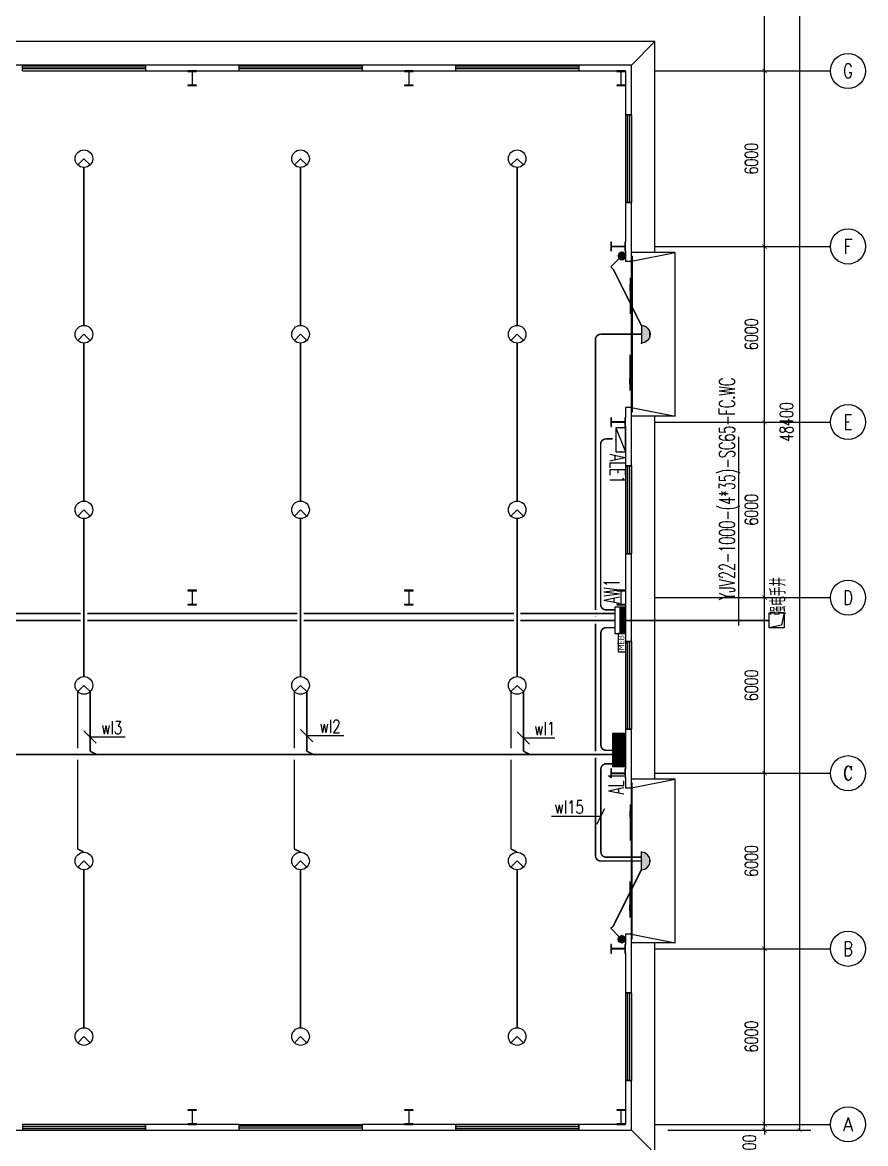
# Model space of a CAD drawing. Extents: x 1751103 to 2598738, y -609732 to 659428.
# Drawn here: x 2294448 to 2323248, y 43835 to 82148 of the extents above; entities that cross this region are included whole.
import ezdxf
from ezdxf.enums import TextEntityAlignment as Align

# ---------------------------------------------------------------- set-up
doc = ezdxf.new("R2010")
doc.units = 0
doc.header["$LTSCALE"] = 1000
doc.header["$MEASUREMENT"] = 0
doc.layers.get('0').update_dxf_attribs({"linetype": 'CONTINUOUS'})
doc.layers.get('DEFPOINTS').update_dxf_attribs({"linetype": 'CONTINUOUS'})
for name, color, linetype in [('AXIS', 3, 'CONTINUOUS'), ('AXIS_TEXT', 7, 'CONTINUOUS'), ('COLUMN', 99, 'CONTINUOUS'), ('DIM-照明', 4, 'CONTINUOUS'), ('EQUIP-照明', 3, 'CONTINUOUS'), ('EQUIP-箱柜', 3, 'CONTINUOUS'), ('GROUND', 2, 'CONTINUOUS'), ('STAIR', 2, 'CONTINUOUS'), ('WALL', 9, 'CONTINUOUS'), ('WINDOW', 99, 'CONTINUOUS'), ('WIRE-照明', 1, 'CONTINUOUS')]:
    doc.layers.add(name, color=color, linetype=linetype)
doc.styles.add('_TCH_AXIS', font='COMPLEX', dxfattribs={"bigfont": 'GBCBIG'})
doc.styles.add('_TCH_LABEL', font='COMPLEX', dxfattribs={"bigfont": 'GBCBIG'})
doc.styles.add('_TEL_DIM', font='SIMPLEX', dxfattribs={"width": 0.8, "height": 3.5, "bigfont": 'HZTXT'})
doc.styles.add('COMPLEX', font='COMPLEX')
doc.styles.add('DIM_FONT', font='SIMPLEX', dxfattribs={"width": 0.7, "bigfont": 'GBCBIG'})
doc.styles.get("Standard").update_dxf_attribs({"font": 'gbenor.shx', "bigfont": 'gbcbig.shx'})
doc.styles.add('STY53', font='COMPLEX', dxfattribs={"width": 0.6, "bigfont": 'HZTXT'})
doc.dimstyles.new('DIMN150', dxfattribs={"dimscale": 1.5, "dimtxt": 300, "dimasz": 100, "dimexe": 250, "dimexo": 300, "dimgap": 150, "dimtad": 1, "dimdec": 0, "dimzin": 0, "dimtxsty": 'DIM_FONT', "dimblk": 'ARCHTICK', "dimcen": 0.09, "dimclrt": 7, "dimazin": 3, "dimtfac": 1, "dimtdec": 0, "dimtix": 1, "dimtmove": 0, "dimatfit": 3, "dimtolj": 1, "dimtzin": 0})

# ---------------------------------------------------------------- blocks, each defined once
blk = doc.blocks.new('$WINLIB2D$00000001')
for p, q in [((-0.5, 0.5), (0.5, 0.5)), ((-0.5, 0.5), (-0.5, -0.5)), ((0.5, -0.5), (0.5, 0.5)), ((0.5, 0.1667), (-0.5, 0.1667)), ((0.5, -0.1667), (-0.5, -0.1667)), ((-0.5, -0.5), (0.5, -0.5))]:
    blk.add_line(p, q)
blk = doc.blocks.new('$DORLIB2D$00000130')
at = {"color": 0, "linetype": 'CONTINUOUS'}
for p, q in [((-0.5333, 0.6601), (-0.5333, 0.5127)), ((0, 0.6601), (-0.5333, 0.6601)), ((0, 0.5127), (0, 0.6601)), ((0.5333, 0.6601), (0, 0.6601)), ((0.5333, 0.6601), (0.5333, 0.5127)), ((0, 0.5127), (-0.5333, 0.5127)), ((0.5333, 0.5127), (0, 0.5127)), ((-0.3853, 0.2694), (-0.1396, 0.2694)), ((-0.3853, 0.2694), (-0.2999, 0.2144)), ((-0.2999, 0.2144), (-0.2999, 0.2694)), ((0.3853, 0.2694), (0.1396, 0.2694)), ((0.2999, 0.2144), (0.2999, 0.2694)), ((0.3853, 0.2694), (0.2999, 0.2144))]:
    blk.add_line(p, q, dxfattribs=at)
blk = doc.blocks.new('_AXISO')
blk.add_circle((0, 0), 0.5)
at = {"layer": 'AXIS_TEXT', "style": 'COMPLEX', "width": 1.041667}
blk.add_attdef('A', text='', height=0.56, dxfattribs=at).set_placement((-0.25, -0.28), (0.25, -0.28), align=Align.FIT)
blk = doc.blocks.new('_ARCHTICK')
at = {"color": 0, "linetype": 'BYBLOCK', "const_width": 0.15}
blk.add_lwpolyline([(-0.5, -0.5), (0.5, 0.5)], dxfattribs=at)
blk = doc.blocks.new('*D77')
at = {"layer": 'AXIS', "color": 0}
for p, q in [((2316498, 92692), (2321373, 92692)), ((2320998, 44292), (2320998, 92692)), ((2316498, 44292), (2321373, 44292))]:
    blk.add_line(p, q, dxfattribs=at)
at = {"layer": 'DEFPOINTS', "color": 0}
for p in [(2316048, 92692), (2320998, 92692), (2316048, 44292)]:
    blk.add_point(p, dxfattribs=at)
at = {"layer": 'AXIS', "color": 0, "xscale": 150, "yscale": 150, "zscale": 150}
for p, rotation in [((2320998, 92692), 90), ((2320998, 44292), 270)]:
    blk.add_blockref('_ARCHTICK', p, dxfattribs=dict(at, rotation=rotation))
at = {"layer": 'AXIS', "color": 7, "insert": (2320548, 68492), "char_height": 450, "attachment_point": 5, "rotation": 90, "style": 'DIM_FONT'}
blk.add_mtext('\\A1;48400', dxfattribs=at)
blk = doc.blocks.new('*D78')
at = {"layer": 'AXIS', "color": 0}
for p, q in [((2316498, 44492), (2320173, 44492)), ((2319798, 44492), (2319798, 44642)), ((2319798, 44292), (2319798, 44492)), ((2316498, 44292), (2320173, 44292)), ((2319798, 44292), (2319798, 44142))]:
    blk.add_line(p, q, dxfattribs=at)
at = {"layer": 'DEFPOINTS', "color": 0}
for p in [(2316048, 44492), (2319798, 44492), (2316048, 44292)]:
    blk.add_point(p, dxfattribs=at)
at = {"layer": 'AXIS', "color": 0, "xscale": 150, "yscale": 150, "zscale": 150}
for p, rotation in [((2319798, 44492), 270), ((2319798, 44292), 90)]:
    blk.add_blockref('_ARCHTICK', p, dxfattribs=dict(at, rotation=rotation))
at = {"layer": 'AXIS', "color": 7, "insert": (2319280, 43737), "char_height": 450, "attachment_point": 5, "rotation": 90, "style": 'DIM_FONT'}
blk.add_mtext('\\A1;200', dxfattribs=at)
blk = doc.blocks.new('*D79')
at = {"layer": 'AXIS', "color": 0}
for p, q in [((2316498, 50492), (2320173, 50492)), ((2319798, 44492), (2319798, 50492)), ((2316498, 44492), (2320173, 44492))]:
    blk.add_line(p, q, dxfattribs=at)
at = {"layer": 'DEFPOINTS', "color": 0}
for p in [(2316048, 50492), (2319798, 50492), (2316048, 44492)]:
    blk.add_point(p, dxfattribs=at)
at = {"layer": 'AXIS', "color": 0, "xscale": 150, "yscale": 150, "zscale": 150}
for p, rotation in [((2319798, 50492), 90), ((2319798, 44492), 270)]:
    blk.add_blockref('_ARCHTICK', p, dxfattribs=dict(at, rotation=rotation))
at = {"layer": 'AXIS', "color": 7, "insert": (2319348, 47492), "char_height": 450, "attachment_point": 5, "rotation": 90, "style": 'DIM_FONT'}
blk.add_mtext('\\A1;6000', dxfattribs=at)
blk = doc.blocks.new('*D80')
at = {"layer": 'AXIS', "color": 0}
for p, q in [((2316498, 56492), (2320173, 56492)), ((2319798, 50492), (2319798, 56492)), ((2316498, 50492), (2320173, 50492))]:
    blk.add_line(p, q, dxfattribs=at)
at = {"layer": 'DEFPOINTS', "color": 0}
for p in [(2316048, 56492), (2319798, 56492), (2316048, 50492)]:
    blk.add_point(p, dxfattribs=at)
at = {"layer": 'AXIS', "color": 0, "xscale": 150, "yscale": 150, "zscale": 150}
for p, rotation in [((2319798, 56492), 90), ((2319798, 50492), 270)]:
    blk.add_blockref('_ARCHTICK', p, dxfattribs=dict(at, rotation=rotation))
at = {"layer": 'AXIS', "color": 7, "insert": (2319348, 53492), "char_height": 450, "attachment_point": 5, "rotation": 90, "style": 'DIM_FONT'}
blk.add_mtext('\\A1;6000', dxfattribs=at)
blk = doc.blocks.new('*D81')
at = {"layer": 'AXIS', "color": 0}
for p, q in [((2316498, 62492), (2320173, 62492)), ((2319798, 56492), (2319798, 62492)), ((2316498, 56492), (2320173, 56492))]:
    blk.add_line(p, q, dxfattribs=at)
at = {"layer": 'DEFPOINTS', "color": 0}
for p in [(2316048, 62492), (2319798, 62492), (2316048, 56492)]:
    blk.add_point(p, dxfattribs=at)
at = {"layer": 'AXIS', "color": 0, "xscale": 150, "yscale": 150, "zscale": 150}
for p, rotation in [((2319798, 62492), 90), ((2319798, 56492), 270)]:
    blk.add_blockref('_ARCHTICK', p, dxfattribs=dict(at, rotation=rotation))
at = {"layer": 'AXIS', "color": 7, "insert": (2319348, 59492), "char_height": 450, "attachment_point": 5, "rotation": 90, "style": 'DIM_FONT'}
blk.add_mtext('\\A1;6000', dxfattribs=at)
blk = doc.blocks.new('*D82')
at = {"layer": 'AXIS', "color": 0}
for p, q in [((2316498, 68492), (2320173, 68492)), ((2319798, 62492), (2319798, 68492)), ((2316498, 62492), (2320173, 62492))]:
    blk.add_line(p, q, dxfattribs=at)
at = {"layer": 'DEFPOINTS', "color": 0}
for p in [(2316048, 68492), (2319798, 68492), (2316048, 62492)]:
    blk.add_point(p, dxfattribs=at)
at = {"layer": 'AXIS', "color": 0, "xscale": 150, "yscale": 150, "zscale": 150}
for p, rotation in [((2319798, 68492), 90), ((2319798, 62492), 270)]:
    blk.add_blockref('_ARCHTICK', p, dxfattribs=dict(at, rotation=rotation))
at = {"layer": 'AXIS', "color": 7, "insert": (2319348, 65492), "char_height": 450, "attachment_point": 5, "rotation": 90, "style": 'DIM_FONT'}
blk.add_mtext('\\A1;6000', dxfattribs=at)
blk = doc.blocks.new('*D83')
at = {"layer": 'AXIS', "color": 0}
for p, q in [((2316498, 74492), (2320173, 74492)), ((2319798, 68492), (2319798, 74492)), ((2316498, 68492), (2320173, 68492))]:
    blk.add_line(p, q, dxfattribs=at)
at = {"layer": 'DEFPOINTS', "color": 0}
for p in [(2316048, 74492), (2319798, 74492), (2316048, 68492)]:
    blk.add_point(p, dxfattribs=at)
at = {"layer": 'AXIS', "color": 0, "xscale": 150, "yscale": 150, "zscale": 150}
for p, rotation in [((2319798, 74492), 90), ((2319798, 68492), 270)]:
    blk.add_blockref('_ARCHTICK', p, dxfattribs=dict(at, rotation=rotation))
at = {"layer": 'AXIS', "color": 7, "insert": (2319348, 71492), "char_height": 450, "attachment_point": 5, "rotation": 90, "style": 'DIM_FONT'}
blk.add_mtext('\\A1;6000', dxfattribs=at)
blk = doc.blocks.new('*D84')
at = {"layer": 'AXIS', "color": 0}
for p, q in [((2316498, 80492), (2320173, 80492)), ((2319798, 74492), (2319798, 80492)), ((2316498, 74492), (2320173, 74492))]:
    blk.add_line(p, q, dxfattribs=at)
at = {"layer": 'DEFPOINTS', "color": 0}
for p in [(2316048, 80492), (2319798, 80492), (2316048, 74492)]:
    blk.add_point(p, dxfattribs=at)
at = {"layer": 'AXIS', "color": 0, "xscale": 150, "yscale": 150, "zscale": 150}
for p, rotation in [((2319798, 80492), 90), ((2319798, 74492), 270)]:
    blk.add_blockref('_ARCHTICK', p, dxfattribs=dict(at, rotation=rotation))
at = {"layer": 'AXIS', "color": 7, "insert": (2319348, 77492), "char_height": 450, "attachment_point": 5, "rotation": 90, "style": 'DIM_FONT'}
blk.add_mtext('\\A1;6000', dxfattribs=at)
blk = doc.blocks.new('*D85')
at = {"layer": 'AXIS', "color": 0}
for p, q in [((2316498, 86492), (2320173, 86492)), ((2319798, 80492), (2319798, 86492)), ((2316498, 80492), (2320173, 80492))]:
    blk.add_line(p, q, dxfattribs=at)
at = {"layer": 'DEFPOINTS', "color": 0}
for p in [(2316048, 86492), (2319798, 86492), (2316048, 80492)]:
    blk.add_point(p, dxfattribs=at)
at = {"layer": 'AXIS', "color": 0, "xscale": 150, "yscale": 150, "zscale": 150}
for p, rotation in [((2319798, 86492), 90), ((2319798, 80492), 270)]:
    blk.add_blockref('_ARCHTICK', p, dxfattribs=dict(at, rotation=rotation))
at = {"layer": 'AXIS', "color": 7, "insert": (2319348, 83492), "char_height": 450, "attachment_point": 5, "rotation": 90, "style": 'DIM_FONT'}
blk.add_mtext('\\A1;6000', dxfattribs=at)
blk = doc.blocks.new('$EQUIP$00001176')
for q in [(-0.354, -0.354), (0.354, -0.354)]:
    blk.add_line((0, 0), q)
blk.add_circle((0, 0), 0.5)
at = {"style": '_TCH_LABEL', "flags": 9}
blk.add_attdef('A', (0, 0), '', height=0.00002, dxfattribs=at)
blk = doc.blocks.new('$EQUIP$00002702')
for p, q in [((-0.75, 0.6), (-0.75, 0)), ((0.75, 0.6), (-0.75, 0.6)), ((-0.75, 0), (0.75, 0)), ((0.75, 0), (0.75, 0.6))]:
    blk.add_line(p, q)
at = {"const_width": 0.04}
blk.add_lwpolyline([(-0.75, 0.6), (-0.75, 0), (0.75, 0), (0.75, 0.6), (-0.75, 0.6), (-0.75, 0)], dxfattribs=at)
for p in [(-0.75, 0.3), (0, 0.6), (0, 0), (0.75, 0.3)]:
    blk.add_point(p)
at = {"color": 7}
blk.add_attdef('$TEXT$', text='', height=0.5, dxfattribs=at).set_placement((0, 0.3), align=Align.MIDDLE_CENTER)
blk = doc.blocks.new('*X12')
at = {"color": 0}
for p, q in [((-250, 33), (-183, 100)), ((-250, 68), (-218, 100)), ((-247, 0), (-147, 100)), ((-212, 0), (-112, 100)), ((-177, 0), (-77, 100)), ((-141, 0), (-41, 100)), ((-106, 0), (-6, 100)), ((-71, 0), (29, 100)), ((-35, 0), (65, 100)), ((0, 0), (100, 100)), ((35, 0), (135, 100)), ((71, 0), (171, 100)), ((106, 0), (206, 100)), ((141, 0), (241, 100)), ((177, 0), (250, 73)), ((212, 0), (250, 38)), ((247, 0), (250, 3))]:
    blk.add_line(p, q, dxfattribs=at)
blk = doc.blocks.new('$EQUIP$00001414')
for p, q in [((0.75, 0.6), (-0.75, 0.6)), ((-0.75, 0.6), (-0.75, 0)), ((-0.75, 0.3), (0.75, 0.3)), ((-0.75, 0), (0.75, 0)), ((0.75, 0), (0.75, 0.6))]:
    blk.add_line(p, q)
at = {"const_width": 0.3}
blk.add_lwpolyline([(-0.75, 0.15), (0.75, 0.15)], dxfattribs=at)
for p in [(-0.75, 0.3), (0, 0.6), (0, 0), (0.75, 0.3)]:
    blk.add_point(p)
at = {"xscale": 0.00300000000061118, "yscale": 0.00300000000061118, "zscale": 0.003}
blk.add_blockref('*X12', (0, 0), dxfattribs=at)
at = {"style": '_TCH_LABEL', "flags": 9}
blk.add_attdef('A', (0, 0), '', height=0.00002, dxfattribs=at)
blk = doc.blocks.new('*X22')
at = {"color": 0}
for p, q in [((-250, 33), (-83, 200)), ((-250, 68), (-118, 200)), ((-250, 104), (-154, 200)), ((-250, 139), (-189, 200)), ((-250, 174), (-224, 200)), ((-247, 0), (-47, 200)), ((-212, 0), (-12, 200)), ((-177, 0), (23, 200)), ((-141, 0), (59, 200)), ((-106, 0), (94, 200)), ((-71, 0), (129, 200)), ((-35, 0), (165, 200)), ((0, 0), (200, 200)), ((35, 0), (235, 200)), ((71, 0), (250, 179)), ((106, 0), (250, 144)), ((141, 0), (250, 109)), ((177, 0), (250, 73)), ((212, 0), (250, 38)), ((247, 0), (250, 3))]:
    blk.add_line(p, q, dxfattribs=at)
blk = doc.blocks.new('$EQUIP$00001421')
for p, q in [((0.75, 0.6), (-0.75, 0.6)), ((-0.75, 0.6), (-0.75, 0)), ((0.75, 0), (0.75, 0.6)), ((-0.75, 0), (0.75, 0))]:
    blk.add_line(p, q)
at = {"const_width": 0.6}
blk.add_lwpolyline([(-0.75, 0.3), (0.75, 0.3)], dxfattribs=at)
for p in [(0, 0.6), (-0.75, 0.3), (0, 0), (0.75, 0.3)]:
    blk.add_point(p)
at = {"xscale": 0.00300000000061118, "yscale": 0.00300000000061118, "zscale": 0.003}
blk.add_blockref('*X22', (0, 0), dxfattribs=at)
at = {"style": '_TCH_LABEL', "flags": 9}
blk.add_attdef('A', (0, 0), '', height=0.00002, dxfattribs=at)
blk = doc.blocks.new('$EQUIP$00002942')
for p, q in [((-0.75, 0.6), (-0.75, 0)), ((-0.75, 0), (0.75, 0.6)), ((0.75, 0.6), (-0.75, 0.6)), ((-0.75, 0), (0.75, 0)), ((0.75, 0), (0.75, 0.6))]:
    blk.add_line(p, q)
at = {"const_width": 0.04}
blk.add_lwpolyline([(-0.75, 0.6), (-0.75, 0), (0.75, 0), (0.75, 0.6), (-0.75, 0.6), (-0.75, 0)], dxfattribs=at)
for p in [(-0.75, 0.3), (0, 0.6), (0, 0), (0.75, 0.3)]:
    blk.add_point(p)
blk = doc.blocks.new('$EQUIP$00001962')
for p, q in [((0.147, 0.356), (0.625, 0.833)), ((0.625, 0.833), (0.766, 0.692))]:
    blk.add_line(p, q)
blk.add_circle((0, 0.208), 0.208)
for p in [(-0.208, 0.208), (0, 0.417), (0, 0), (0.208, 0.208)]:
    blk.add_point(p)
for points in [[(-0.18, 0.313), (0.18, 0.313), (-0.208, 0.208), (0.208, 0.208)], [(-0.18, 0.104), (0.18, 0.104), (-0.208, 0.208), (0.208, 0.208)], [(-0.104, 0.389), (0.104, 0.389), (-0.18, 0.313), (0.18, 0.313)], [(-0.104, 0.028), (0.104, 0.028), (-0.18, 0.104), (0.18, 0.104)], [(0, 0.417), (0, 0.417), (-0.104, 0.389), (0.104, 0.389)], [(0, 0), (0, 0), (-0.104, 0.028), (0.104, 0.028)]]:
    blk.add_solid(points)
blk = doc.blocks.new('$EQUIP$00001168')
blk.add_line((-0.5, 0), (0.5, 0))
blk.add_arc((0, 0), 0.5, 180, 0)
for p in [(-0.5, 0), (0, 0), (0.5, 0), (0, -0.5)]:
    blk.add_point(p)
for points in [[(0.433, -0.25), (-0.433, -0.25), (0.5, 0), (-0.5, 0)], [(0.25, -0.433), (-0.25, -0.433), (0.433, -0.25), (-0.433, -0.25)], [(0, -0.5), (0, -0.5), (0.25, -0.433), (-0.25, -0.433)]]:
    blk.add_solid(points)
at = {"flags": 9}
blk.add_attdef('A', (0, 0), '', height=0.00002, dxfattribs=at)
blk = doc.blocks.new('W2')
at = {"layer": 'AXIS', "color": 8}
for p, q in [((2316047.9, 80491.5), (2322047.9, 80491.5)), ((2316047.9, 74491.5), (2322047.9, 74491.5)), ((2316047.9, 68491.5), (2322047.9, 68491.5)), ((2316047.9, 62491.5), (2322047.9, 62491.5)), ((2316047.9, 56491.5), (2322047.9, 56491.5)), ((2316047.9, 50491.5), (2322047.9, 50491.5)), ((2316047.9, 44491.5), (2322047.9, 44491.5))]:
    blk.add_line(p, q, dxfattribs=at)
at = {"layer": 'COLUMN', "color": 8}
for p, q in [((2300397.9, 80491.5), (2300097.9, 80491.5)), ((2300097.9, 80491.5), (2300097.9, 80473.5)), ((2300097.9, 80473.5), (2300237.9, 80473.5)), ((2300237.9, 80473.5), (2300242.9, 80468.5)), ((2300242.9, 80468.5), (2300242.9, 80014.5)), ((2300252.9, 80468.5), (2300257.9, 80473.5)), ((2300252.9, 80014.5), (2300252.9, 80468.5)), ((2300257.9, 80473.5), (2300397.9, 80473.5)), ((2300397.9, 80473.5), (2300397.9, 80491.5)), ((2307797.9, 80491.5), (2307497.9, 80491.5)), ((2307497.9, 80491.5), (2307497.9, 80473.5)), ((2307497.9, 80473.5), (2307637.9, 80473.5)), ((2307637.9, 80473.5), (2307642.9, 80468.5)), ((2307642.9, 80468.5), (2307642.9, 80014.5)), ((2307652.9, 80468.5), (2307657.9, 80473.5)), ((2307652.9, 80014.5), (2307652.9, 80468.5)), ((2307657.9, 80473.5), (2307797.9, 80473.5)), ((2307797.9, 80473.5), (2307797.9, 80491.5)), ((2315047.9, 80491.5), (2314747.9, 80491.5)), ((2314747.9, 80491.5), (2314747.9, 80473.5)), ((2314747.9, 80473.5), (2314887.9, 80473.5)), ((2314887.9, 80473.5), (2314892.9, 80468.5)), ((2314892.9, 80468.5), (2314892.9, 80014.5)), ((2314902.9, 80468.5), (2314907.9, 80473.5)), ((2314902.9, 80014.5), (2314902.9, 80468.5)), ((2314907.9, 80473.5), (2315047.9, 80473.5)), ((2315047.9, 80473.5), (2315047.9, 80491.5)), ((2300237.9, 80009.5), (2300097.9, 80009.5)), ((2300097.9, 80009.5), (2300097.9, 79991.5)), ((2300097.9, 79991.5), (2300397.9, 79991.5)), ((2300242.9, 80014.5), (2300237.9, 80009.5)), ((2300257.9, 80009.5), (2300252.9, 80014.5)), ((2300397.9, 80009.5), (2300257.9, 80009.5)), ((2300397.9, 79991.5), (2300397.9, 80009.5)), ((2307637.9, 80009.5), (2307497.9, 80009.5)), ((2307497.9, 80009.5), (2307497.9, 79991.5)), ((2307497.9, 79991.5), (2307797.9, 79991.5)), ((2307642.9, 80014.5), (2307637.9, 80009.5)), ((2307657.9, 80009.5), (2307652.9, 80014.5)), ((2307797.9, 80009.5), (2307657.9, 80009.5)), ((2307797.9, 79991.5), (2307797.9, 80009.5)), ((2314887.9, 80009.5), (2314747.9, 80009.5)), ((2314747.9, 80009.5), (2314747.9, 79991.5)), ((2314747.9, 79991.5), (2315047.9, 79991.5)), ((2314892.9, 80014.5), (2314887.9, 80009.5)), ((2314907.9, 80009.5), (2314902.9, 80014.5)), ((2315047.9, 80009.5), (2314907.9, 80009.5)), ((2315047.9, 79991.5), (2315047.9, 80009.5)), ((2314565.9, 74641.5), (2314547.9, 74641.5)), ((2314547.9, 74641.5), (2314547.9, 74341.5)), ((2314547.9, 74341.5), (2314565.9, 74341.5)), ((2314565.9, 74501.5), (2314565.9, 74641.5)), ((2314570.9, 74496.5), (2314565.9, 74501.5)), ((2314565.9, 74481.5), (2314570.9, 74486.5)), ((2314565.9, 74341.5), (2314565.9, 74481.5)), ((2315024.9, 74496.5), (2314570.9, 74496.5)), ((2314570.9, 74486.5), (2315024.9, 74486.5)), ((2315029.9, 74501.5), (2315024.9, 74496.5)), ((2315024.9, 74486.5), (2315029.9, 74481.5)), ((2315047.9, 74641.5), (2315029.9, 74641.5)), ((2315029.9, 74641.5), (2315029.9, 74501.5)), ((2315029.9, 74481.5), (2315029.9, 74341.5)), ((2315029.9, 74341.5), (2315047.9, 74341.5)), ((2315047.9, 74341.5), (2315047.9, 74641.5)), ((2314565.9, 68641.5), (2314547.9, 68641.5)), ((2314547.9, 68641.5), (2314547.9, 68341.5)), ((2314565.9, 68501.5), (2314565.9, 68641.5)), ((2315047.9, 68641.5), (2315029.9, 68641.5)), ((2315029.9, 68641.5), (2315029.9, 68501.5)), ((2315047.9, 68341.5), (2315047.9, 68641.5)), ((2314547.9, 68341.5), (2314565.9, 68341.5)), ((2314570.9, 68496.5), (2314565.9, 68501.5)), ((2314565.9, 68481.5), (2314570.9, 68486.5)), ((2314565.9, 68341.5), (2314565.9, 68481.5)), ((2315024.9, 68496.5), (2314570.9, 68496.5)), ((2314570.9, 68486.5), (2315024.9, 68486.5)), ((2315029.9, 68501.5), (2315024.9, 68496.5)), ((2315024.9, 68486.5), (2315029.9, 68481.5)), ((2315029.9, 68481.5), (2315029.9, 68341.5)), ((2315029.9, 68341.5), (2315047.9, 68341.5)), ((2300397.9, 62741.5), (2300097.9, 62741.5)), ((2300097.9, 62741.5), (2300097.9, 62723.5)), ((2300097.9, 62723.5), (2300237.9, 62723.5)), ((2300237.9, 62723.5), (2300242.9, 62718.5)), ((2300242.9, 62718.5), (2300242.9, 62264.5)), ((2300252.9, 62718.5), (2300257.9, 62723.5)), ((2300252.9, 62264.5), (2300252.9, 62718.5)), ((2300257.9, 62723.5), (2300397.9, 62723.5)), ((2300397.9, 62723.5), (2300397.9, 62741.5)), ((2307797.9, 62741.5), (2307497.9, 62741.5)), ((2307497.9, 62741.5), (2307497.9, 62723.5)), ((2307497.9, 62723.5), (2307637.9, 62723.5)), ((2307637.9, 62723.5), (2307642.9, 62718.5)), ((2307642.9, 62718.5), (2307642.9, 62264.5)), ((2307652.9, 62718.5), (2307657.9, 62723.5)), ((2307652.9, 62264.5), (2307652.9, 62718.5)), ((2307657.9, 62723.5), (2307797.9, 62723.5)), ((2307797.9, 62723.5), (2307797.9, 62741.5)), ((2315047.9, 62741.5), (2314747.9, 62741.5)), ((2314747.9, 62741.5), (2314747.9, 62723.5)), ((2314747.9, 62723.5), (2314887.9, 62723.5)), ((2314887.9, 62723.5), (2314892.9, 62718.5)), ((2314892.9, 62718.5), (2314892.9, 62264.5)), ((2314902.9, 62718.5), (2314907.9, 62723.5)), ((2314902.9, 62264.5), (2314902.9, 62718.5)), ((2314907.9, 62723.5), (2315047.9, 62723.5)), ((2315047.9, 62723.5), (2315047.9, 62741.5)), ((2300237.9, 62259.5), (2300097.9, 62259.5)), ((2300097.9, 62259.5), (2300097.9, 62241.5)), ((2300097.9, 62241.5), (2300397.9, 62241.5)), ((2300242.9, 62264.5), (2300237.9, 62259.5)), ((2300257.9, 62259.5), (2300252.9, 62264.5)), ((2300397.9, 62259.5), (2300257.9, 62259.5)), ((2300397.9, 62241.5), (2300397.9, 62259.5)), ((2307637.9, 62259.5), (2307497.9, 62259.5)), ((2307497.9, 62259.5), (2307497.9, 62241.5)), ((2307497.9, 62241.5), (2307797.9, 62241.5)), ((2307642.9, 62264.5), (2307637.9, 62259.5)), ((2307657.9, 62259.5), (2307652.9, 62264.5)), ((2307797.9, 62259.5), (2307657.9, 62259.5)), ((2307797.9, 62241.5), (2307797.9, 62259.5)), ((2314887.9, 62259.5), (2314747.9, 62259.5)), ((2314747.9, 62259.5), (2314747.9, 62241.5)), ((2314747.9, 62241.5), (2315047.9, 62241.5)), ((2314892.9, 62264.5), (2314887.9, 62259.5)), ((2314907.9, 62259.5), (2314902.9, 62264.5)), ((2315047.9, 62259.5), (2314907.9, 62259.5)), ((2315047.9, 62241.5), (2315047.9, 62259.5)), ((2314565.9, 56641.5), (2314547.9, 56641.5)), ((2314547.9, 56641.5), (2314547.9, 56341.5)), ((2314547.9, 56341.5), (2314565.9, 56341.5)), ((2314565.9, 56501.5), (2314565.9, 56641.5)), ((2314570.9, 56496.5), (2314565.9, 56501.5)), ((2314565.9, 56481.5), (2314570.9, 56486.5)), ((2314565.9, 56341.5), (2314565.9, 56481.5)), ((2315024.9, 56496.5), (2314570.9, 56496.5)), ((2314570.9, 56486.5), (2315024.9, 56486.5)), ((2315029.9, 56501.5), (2315024.9, 56496.5)), ((2315024.9, 56486.5), (2315029.9, 56481.5)), ((2315047.9, 56641.5), (2315029.9, 56641.5)), ((2315029.9, 56641.5), (2315029.9, 56501.5)), ((2315029.9, 56481.5), (2315029.9, 56341.5)), ((2315029.9, 56341.5), (2315047.9, 56341.5)), ((2315047.9, 56341.5), (2315047.9, 56641.5)), ((2314565.9, 50641.5), (2314547.9, 50641.5)), ((2314547.9, 50641.5), (2314547.9, 50341.5)), ((2314565.9, 50501.5), (2314565.9, 50641.5)), ((2315047.9, 50641.5), (2315029.9, 50641.5)), ((2315029.9, 50641.5), (2315029.9, 50501.5)), ((2315047.9, 50341.5), (2315047.9, 50641.5)), ((2314547.9, 50341.5), (2314565.9, 50341.5)), ((2314570.9, 50496.5), (2314565.9, 50501.5)), ((2314565.9, 50481.5), (2314570.9, 50486.5)), ((2314565.9, 50341.5), (2314565.9, 50481.5)), ((2315024.9, 50496.5), (2314570.9, 50496.5)), ((2314570.9, 50486.5), (2315024.9, 50486.5)), ((2315029.9, 50501.5), (2315024.9, 50496.5)), ((2315024.9, 50486.5), (2315029.9, 50481.5)), ((2315029.9, 50481.5), (2315029.9, 50341.5)), ((2315029.9, 50341.5), (2315047.9, 50341.5)), ((2300397.9, 44991.5), (2300097.9, 44991.5)), ((2300097.9, 44991.5), (2300097.9, 44973.5)), ((2300097.9, 44973.5), (2300237.9, 44973.5)), ((2300237.9, 44973.5), (2300242.9, 44968.5)), ((2300242.9, 44968.5), (2300242.9, 44514.5)), ((2300252.9, 44968.5), (2300257.9, 44973.5)), ((2300252.9, 44514.5), (2300252.9, 44968.5)), ((2300257.9, 44973.5), (2300397.9, 44973.5)), ((2300397.9, 44973.5), (2300397.9, 44991.5)), ((2307797.9, 44991.5), (2307497.9, 44991.5)), ((2307497.9, 44991.5), (2307497.9, 44973.5)), ((2307497.9, 44973.5), (2307637.9, 44973.5)), ((2307637.9, 44973.5), (2307642.9, 44968.5)), ((2307642.9, 44968.5), (2307642.9, 44514.5)), ((2307652.9, 44968.5), (2307657.9, 44973.5)), ((2307652.9, 44514.5), (2307652.9, 44968.5)), ((2307657.9, 44973.5), (2307797.9, 44973.5)), ((2307797.9, 44973.5), (2307797.9, 44991.5)), ((2315047.9, 44991.5), (2314747.9, 44991.5)), ((2314747.9, 44991.5), (2314747.9, 44973.5)), ((2314747.9, 44973.5), (2314887.9, 44973.5)), ((2314887.9, 44973.5), (2314892.9, 44968.5)), ((2314892.9, 44968.5), (2314892.9, 44514.5)), ((2314902.9, 44968.5), (2314907.9, 44973.5)), ((2314902.9, 44514.5), (2314902.9, 44968.5)), ((2314907.9, 44973.5), (2315047.9, 44973.5)), ((2315047.9, 44973.5), (2315047.9, 44991.5)), ((2300237.9, 44509.5), (2300097.9, 44509.5)), ((2300097.9, 44509.5), (2300097.9, 44491.5)), ((2300097.9, 44491.5), (2300397.9, 44491.5)), ((2300242.9, 44514.5), (2300237.9, 44509.5)), ((2300257.9, 44509.5), (2300252.9, 44514.5)), ((2300397.9, 44509.5), (2300257.9, 44509.5)), ((2300397.9, 44491.5), (2300397.9, 44509.5)), ((2307637.9, 44509.5), (2307497.9, 44509.5)), ((2307497.9, 44509.5), (2307497.9, 44491.5)), ((2307497.9, 44491.5), (2307797.9, 44491.5)), ((2307642.9, 44514.5), (2307637.9, 44509.5)), ((2307657.9, 44509.5), (2307652.9, 44514.5)), ((2307797.9, 44509.5), (2307657.9, 44509.5)), ((2307797.9, 44491.5), (2307797.9, 44509.5)), ((2314887.9, 44509.5), (2314747.9, 44509.5)), ((2314747.9, 44509.5), (2314747.9, 44491.5)), ((2314747.9, 44491.5), (2315047.9, 44491.5)), ((2314892.9, 44514.5), (2314887.9, 44509.5)), ((2314907.9, 44509.5), (2314902.9, 44514.5)), ((2315047.9, 44509.5), (2314907.9, 44509.5)), ((2315047.9, 44491.5), (2315047.9, 44509.5))]:
    blk.add_line(p, q, dxfattribs=at)
at = {"layer": 'GROUND', "color": 8}
for p, q in [((2316047.9, 81491.5), (2212597.9, 81491.5)), ((2315247.9, 80691.5), (2316047.9, 81491.5)), ((2316047.9, 74291.5), (2316047.9, 81491.5)), ((2315247.9, 80691.5), (2211797.9, 80691.5)), ((2315247.9, 74291.5), (2315247.9, 80691.5)), ((2315247.9, 56291.5), (2315247.9, 68691.5)), ((2316047.9, 56291.5), (2316047.9, 68691.5)), ((2315247.9, 44291.5), (2315247.9, 50691.5)), ((2316047.9, 43491.5), (2316047.9, 50691.5)), ((2203147.9, 44291.5), (2315247.9, 44291.5)), ((2315247.9, 44291.5), (2316047.9, 43491.5))]:
    blk.add_line(p, q, dxfattribs=at)
at = {"layer": 'STAIR', "color": 8}
for p, q in [((2316747.9, 74291.5), (2315247.9, 74291.5)), ((2315247.9, 68691.5), (2315247.9, 74291.5)), ((2315247.9, 73991.5), (2316747.9, 74291.5)), ((2316747.9, 68691.5), (2316747.9, 74291.5)), ((2315247.9, 68991.5), (2316747.9, 68691.5)), ((2316747.9, 68691.5), (2315247.9, 68691.5)), ((2316747.9, 56291.5), (2315247.9, 56291.5)), ((2315247.9, 50691.5), (2315247.9, 56291.5)), ((2315247.9, 55991.5), (2316747.9, 56291.5)), ((2316747.9, 50691.5), (2316747.9, 56291.5)), ((2315247.9, 50991.5), (2316747.9, 50691.5)), ((2316747.9, 50691.5), (2315247.9, 50691.5))]:
    blk.add_line(p, q, dxfattribs=at)
at = {"layer": 'WALL', "color": 8}
for p, q in [((2300247.9, 80691.5), (2298647.9, 80691.5)), ((2298647.9, 80691.5), (2298647.9, 80491.5)), ((2298647.9, 80491.5), (2300097.9, 80491.5)), ((2301847.9, 80691.5), (2300247.9, 80691.5)), ((2300397.9, 80491.5), (2301847.9, 80491.5)), ((2301847.9, 80491.5), (2301847.9, 80691.5)), ((2307647.9, 80691.5), (2306047.9, 80691.5)), ((2306047.9, 80691.5), (2306047.9, 80491.5)), ((2306047.9, 80491.5), (2307497.9, 80491.5)), ((2309247.9, 80691.5), (2307647.9, 80691.5)), ((2307797.9, 80491.5), (2309247.9, 80491.5)), ((2309247.9, 80491.5), (2309247.9, 80691.5)), ((2315247.9, 80691.5), (2313447.9, 80691.5)), ((2313447.9, 80691.5), (2313447.9, 80491.5)), ((2313447.9, 80491.5), (2314747.9, 80491.5)), ((2315047.9, 80473.5), (2315047.9, 80009.5)), ((2315247.9, 78991.5), (2315247.9, 80691.5)), ((2315047.9, 79991.5), (2315047.9, 78991.5)), ((2315047.9, 78991.5), (2315247.9, 78991.5)), ((2315247.9, 75991.5), (2315047.9, 75991.5)), ((2315047.9, 75991.5), (2315047.9, 74641.5)), ((2315247.9, 74491.5), (2315247.9, 75991.5)), ((2315047.9, 74341.5), (2315047.9, 73991.5)), ((2315247.9, 73991.5), (2315247.9, 74491.5)), ((2315047.9, 73991.5), (2315247.9, 73991.5)), ((2315247.9, 68991.5), (2315047.9, 68991.5)), ((2315047.9, 68991.5), (2315047.9, 68641.5)), ((2315247.9, 68491.5), (2315247.9, 68991.5)), ((2315047.9, 68341.5), (2315047.9, 66991.5)), ((2315247.9, 66991.5), (2315247.9, 68491.5)), ((2315047.9, 66991.5), (2315247.9, 66991.5)), ((2315047.9, 63991.5), (2315047.9, 60991.5)), ((2315247.9, 63991.5), (2315047.9, 63991.5)), ((2315247.9, 60991.5), (2315247.9, 63991.5)), ((2315047.9, 60991.5), (2315247.9, 60991.5)), ((2315247.9, 57991.5), (2315047.9, 57991.5)), ((2315047.9, 57991.5), (2315047.9, 56641.5)), ((2315247.9, 56491.5), (2315247.9, 57991.5)), ((2315047.9, 56341.5), (2315047.9, 55991.5)), ((2315247.9, 55991.5), (2315247.9, 56491.5)), ((2315047.9, 55991.5), (2315247.9, 55991.5)), ((2315247.9, 50991.5), (2315047.9, 50991.5)), ((2315047.9, 50991.5), (2315047.9, 50641.5)), ((2315247.9, 50491.5), (2315247.9, 50991.5)), ((2315047.9, 50341.5), (2315047.9, 48991.5)), ((2315247.9, 48991.5), (2315247.9, 50491.5)), ((2315047.9, 48991.5), (2315247.9, 48991.5)), ((2315247.9, 45991.5), (2315047.9, 45991.5)), ((2315047.9, 45991.5), (2315047.9, 44991.5)), ((2315247.9, 44291.5), (2315247.9, 45991.5)), ((2315047.9, 44973.5), (2315047.9, 44509.5)), ((2300097.9, 44491.5), (2298647.9, 44491.5)), ((2298647.9, 44491.5), (2298647.9, 44291.5)), ((2301847.9, 44491.5), (2300397.9, 44491.5)), ((2301847.9, 44291.5), (2301847.9, 44491.5)), ((2307497.9, 44491.5), (2306047.9, 44491.5)), ((2306047.9, 44491.5), (2306047.9, 44291.5)), ((2309247.9, 44491.5), (2307797.9, 44491.5)), ((2309247.9, 44291.5), (2309247.9, 44491.5)), ((2314747.9, 44491.5), (2313447.9, 44491.5)), ((2313447.9, 44491.5), (2313447.9, 44291.5)), ((2298647.9, 44291.5), (2300247.9, 44291.5)), ((2300247.9, 44291.5), (2301847.9, 44291.5)), ((2306047.9, 44291.5), (2307647.9, 44291.5)), ((2307647.9, 44291.5), (2309247.9, 44291.5)), ((2313447.9, 44291.5), (2315247.9, 44291.5))]:
    blk.add_line(p, q, dxfattribs=at)
at = {"layer": 'AXIS', "color": 8}
ref = blk.add_blockref('_AXISO', (2322647.9, 80491.5), dxfattribs=dict(at, xscale=1200, yscale=1200, zscale=1200))
ref.add_attrib('A', 'G', dxfattribs={"layer": 'AXIS_TEXT', "color": 8, "height": 480.7, "style": '_TCH_AXIS', "width": 0.833333}).set_placement((2322476.2, 80251.2), (2322819.6, 80251.2), align=Align.FIT)
ref = blk.add_blockref('_AXISO', (2322647.9, 74491.5), dxfattribs=dict(at, xscale=1200, yscale=1200, zscale=1200))
ref.add_attrib('A', 'F', dxfattribs={"layer": 'AXIS_TEXT', "color": 8, "height": 506.1, "style": '_TCH_AXIS', "width": 0.8125}).set_placement((2322491.2, 74238.5), (2322804.5, 74238.5), align=Align.FIT)
ref = blk.add_blockref('_AXISO', (2322647.9, 68491.5), dxfattribs=dict(at, xscale=1200, yscale=1200, zscale=1200))
ref.add_attrib('A', 'E', dxfattribs={"layer": 'AXIS_TEXT', "color": 8, "height": 506.1, "style": '_TCH_AXIS', "width": 0.8125}).set_placement((2322491.2, 68238.5), (2322804.5, 68238.5), align=Align.FIT)
ref = blk.add_blockref('_AXISO', (2322647.9, 62491.5), dxfattribs=dict(at, xscale=1200, yscale=1200, zscale=1200))
ref.add_attrib('A', 'D', dxfattribs={"layer": 'AXIS_TEXT', "color": 8, "height": 493.2, "style": '_TCH_AXIS', "width": 0.823529}).set_placement((2322483.5, 62244.9), (2322812.3, 62244.9), align=Align.FIT)
ref = blk.add_blockref('_AXISO', (2322647.9, 56491.5), dxfattribs=dict(at, xscale=1200, yscale=1200, zscale=1200))
ref.add_attrib('A', 'C', dxfattribs={"layer": 'AXIS_TEXT', "color": 8, "height": 480.7, "style": '_TCH_AXIS'}).set_placement((2322476.2, 56251.2), (2322819.6, 56251.2), align=Align.FIT)
ref = blk.add_blockref('_AXISO', (2322647.9, 50491.5), dxfattribs=dict(at, xscale=1200, yscale=1200, zscale=1200))
ref.add_attrib('A', 'B', dxfattribs={"layer": 'AXIS_TEXT', "color": 8, "height": 493.2, "style": '_TCH_AXIS', "width": 0.823529}).set_placement((2322483.5, 50244.9), (2322812.3, 50244.9), align=Align.FIT)
ref = blk.add_blockref('_AXISO', (2322647.9, 44491.5), dxfattribs=dict(at, xscale=1200, yscale=1200, zscale=1200))
ref.add_attrib('A', 'A', dxfattribs={"layer": 'AXIS_TEXT', "color": 8, "height": 468.8, "style": '_TCH_AXIS', "width": 0.888889}).set_placement((2322469.3, 44257.2), (2322826.4, 44257.2), align=Align.FIT)
at = {"layer": 'WINDOW', "color": 8, "xscale": 4200, "yscale": -200, "zscale": 4200}
for p in [(2296547.9, 80591.5), (2303947.9, 80591.5), (2311347.9, 80591.5)]:
    blk.add_blockref('$WINLIB2D$00000001', p, dxfattribs=at)
at = {"layer": 'WINDOW', "color": 8, "yscale": 200}
for name, p, xscale, zscale, rotation in [('$WINLIB2D$00000001', (2315147.9, 77491.5), 3000, 3000, 270), ('$DORLIB2D$00000130', (2315147.9, 71491.5), -5000, -5000, 270), ('$WINLIB2D$00000001', (2315147.9, 65491.5), 3000, 3000, 270), ('$WINLIB2D$00000001', (2315147.9, 59491.5), 3000, 3000, 270), ('$DORLIB2D$00000130', (2315147.9, 53491.5), 5000, 5000, 270), ('$WINLIB2D$00000001', (2315147.9, 47491.5), 3000, 3000, 270), ('$WINLIB2D$00000001', (2296547.9, 44391.5), 4200, 4200, 180), ('$WINLIB2D$00000001', (2303947.9, 44391.5), -4200, -4200, 180), ('$WINLIB2D$00000001', (2311347.9, 44391.5), 4200, 4200, 180)]:
    blk.add_blockref(name, p, dxfattribs=dict(at, xscale=xscale, zscale=zscale, rotation=rotation))
at = {"layer": 'AXIS', "color": 8}
for p1, p2, distance, picture, middle in [((2316047.9, 44291.5), (2316047.9, 92691.5), -4950, '*D77', (2320547.9, 68491.5)), ((2316047.9, 80491.5), (2316047.9, 86491.5), -3750, '*D85', (2319347.9, 83491.5)), ((2316047.9, 74491.5), (2316047.9, 80491.5), -3750, '*D84', (2319347.9, 77491.5)), ((2316047.9, 68491.5), (2316047.9, 74491.5), -3750, '*D83', (2319347.9, 71491.5)), ((2316047.9, 62491.5), (2316047.9, 68491.5), -3750, '*D82', (2319347.9, 65491.5)), ((2316047.9, 56491.5), (2316047.9, 62491.5), -3750, '*D81', (2319347.9, 59491.5)), ((2316047.9, 50491.5), (2316047.9, 56491.5), -3750, '*D80', (2319347.9, 53491.5)), ((2316047.9, 44491.5), (2316047.9, 50491.5), -3750, '*D79', (2319347.9, 47491.5))]:
    dim = blk.add_aligned_dim(p1=p1, p2=p2, distance=distance, dimstyle='DIMN150', dxfattribs=at)
    dim.commit()
    dim.dimension.update_dxf_attribs({"geometry": picture, "text_midpoint": middle})
dim = blk.add_linear_dim(base=(2319797.9, 44491.5), p1=(2316047.9, 44291.5), p2=(2316047.9, 44491.5), angle=90, dimstyle='DIMN150', dxfattribs=at)
dim.commit()
dim.dimension.update_dxf_attribs({"geometry": '*D78', "text_midpoint": (2319280.4, 43736.5), "dimtype": 161})

msp = doc.modelspace()

# ---------------------------------------------------------------- linework, layer by layer
at = {"color": 242, "ltscale": 0.18}
msp.add_line((2318920, 61543), (2318920, 67992), dxfattribs=at)
at = {"color": 1}
for p, q in [((2320471, 61969), (2320380, 61547)), ((2320380, 61547), (2319959, 61457))]:
    msp.add_line(p, q, dxfattribs=at)
for p, q in [((2296548, 57944), (2296972, 57520)), ((2303948, 57989), (2304372, 57565)), ((2311348, 57910), (2311772, 57486)), ((2314066, 54750), (2314345, 55281))]:
    msp.add_line(p, q)
msp.add_lwpolyline([(2320471, 61457), (2319959, 61457), (2319959, 61969), (2320471, 61969)], close=True, dxfattribs=at)
for points in [[(2296760, 57732), (2297017, 57732), (2297962, 57732)], [(2304160, 57777), (2304476, 57777), (2305422, 57777)], [(2311560, 57698), (2311788, 57698), (2312632, 57698)], [(2314206, 55016), (2313674, 55016), (2312525, 55016)]]:
    msp.add_lwpolyline(points)
at = {"layer": 'WIRE-照明', "linetype": 'CONTINUOUS', "const_width": 52.5}
for points in [[(2296548, 77192), (2296548, 71792)], [(2303948, 77192), (2303948, 71792)], [(2311348, 77192), (2311348, 71792)], [(2314633, 73707), (2315589, 71792)], [(2296548, 71192), (2296548, 65792)], [(2303948, 71192), (2303948, 65792)], [(2311348, 71192), (2311348, 65792)], [(2296548, 65192), (2296548, 59792)], [(2303948, 65192), (2303948, 59792)], [(2311348, 65192), (2311348, 59792)], [(2296435, 61952), (2289260, 61952)], [(2296435, 61713), (2289260, 61713)], [(2303835, 61952), (2296660, 61952)], [(2303835, 61713), (2296660, 61713)], [(2311235, 61952), (2304060, 61952)], [(2311235, 61713), (2304060, 61713)], [(2314688, 61952), (2311460, 61952)], [(2314688, 61713), (2311460, 61713)], [(2314023, 61825), (2314023, 61840)], [(2319959, 61713), (2315048, 61713)], [(2314023, 57243), (2314023, 61600)], [(2296336, 59279), (2296336, 57338)], [(2296760, 59279), (2296760, 57243)], [(2303736, 59279), (2303736, 57338)], [(2304160, 59279), (2304160, 57243)], [(2311136, 59279), (2311136, 57338)], [(2311560, 59279), (2311560, 57243)], [(2314598, 57130), (2215579, 57130)], [(2296760, 57243), (2296979, 57130)], [(2304160, 57243), (2304379, 57130)], [(2311560, 57243), (2311779, 57130)], [(2296336, 56956), (2296336, 53903)], [(2303736, 56956), (2303736, 53903)], [(2311136, 56956), (2311136, 53903)], [(2296336, 53903), (2296548, 53792)], [(2303736, 53903), (2303948, 53792)], [(2311136, 53903), (2311348, 53792)], [(2296548, 53192), (2296548, 47792)], [(2303948, 53192), (2303948, 47792)], [(2311348, 53192), (2311348, 47792)], [(2314633, 51276), (2315589, 53192)]]:
    msp.add_lwpolyline(points, dxfattribs=at)
for points in [[(2315589, 71492), (2314203, 71492, 0.414214), (2314023, 71312), (2314023, 62065)], [(2314688, 62076), (2314380, 62076, -0.414214), (2314200, 62256), (2314200, 67735, -0.414214), (2314380, 67915), (2314608, 67915)], [(2314688, 61465), (2314386, 61465, 0.414214), (2314206, 61285), (2314206, 57454, 0.414214), (2314386, 57274), (2314583, 57274)], [(2315589, 53492), (2314203, 53492, -0.414214), (2314023, 53672), (2314023, 57018)], [(2314598, 56812), (2314386, 56812, 0.414214), (2314206, 56632), (2314206, 53802, 0.414214), (2314386, 53622), (2315589, 53622)]]:
    msp.add_lwpolyline(points, format="xyb", dxfattribs=at)

# ---------------------------------------------------------------- block references
msp.add_blockref('W2', (0, 0))
at = {"layer": 'EQUIP-照明', "xscale": 600, "yscale": 600, "zscale": 600}
for p in [(2296548, 77492), (2303948, 77492), (2311348, 77492), (2296548, 71492), (2303948, 71492), (2311348, 71492), (2296548, 65492), (2303948, 65492), (2311348, 65492), (2296548, 59492), (2303948, 59492), (2311348, 59492), (2296548, 53492), (2303948, 53492), (2311348, 53492), (2296548, 47492), (2303948, 47492), (2311348, 47492)]:
    msp.add_blockref('$EQUIP$00001176', p, dxfattribs=at)
at = {"layer": 'EQUIP-照明', "yscale": 600, "zscale": 600, "rotation": 90}
for name, p, xscale in [('$EQUIP$00001962', (2315048, 74167), -600), ('$EQUIP$00001168', (2315589, 71492), -600), ('$EQUIP$00001168', (2315589, 53492), 600), ('$EQUIP$00001962', (2315048, 50817), 600)]:
    msp.add_blockref(name, p, dxfattribs=dict(at, xscale=xscale))
at = {"layer": 'EQUIP-箱柜'}
for name, p, xscale, yscale, zscale, rotation in [('$EQUIP$00002942', (2314720, 67889), 546, 546, 546, 270), ('$EQUIP$00001414', (2315048, 61713), 600, 600, 600, 90), ('$EQUIP$00001421', (2314598, 57289), 750, 750, 750, 270)]:
    msp.add_blockref(name, p, dxfattribs=dict(at, xscale=xscale, yscale=yscale, zscale=zscale, rotation=rotation))
ref = msp.add_blockref('$EQUIP$00002702', (2314800, 60951), dxfattribs=dict(at, xscale=422.4000000001397, yscale=422.3999999999069, zscale=422.4, rotation=270))
ref.add_attrib('$TEXT$', 'MEB', dxfattribs={"layer": '0', "color": 7, "height": 211.2, "rotation": 90}).set_placement((2314902, 60951), align=Align.MIDDLE_CENTER)

# ---------------------------------------------------------------- texts
at = {"layer": 'DIM-照明', "color": 7, "style": '_TEL_DIM', "width": 0.752941}
for s, p in [('wl3', (2297137, 57827)), ('wl2', (2304597, 57871)), ('wl1', (2311930, 57792)), ('wl15', (2312619, 55110))]:
    msp.add_text(s, height=446.2, dxfattribs=at).set_placement(p)
at = {"layer": 'WIRE-照明', "color": 3, "linetype": 'CONTINUOUS', "style": 'STY53', "width": 0.6}
for s, height, rotation, p in [('YJV22-1000-(4*35)-SC65-FC.WC', 532.22, 90, (2318552, 66212)), ('ALE1', 532.2, 270, (2314775, 66885)), ('AW1', 532.2, 90, (2314577, 62708)), ('强电手井', 518.4, 90, (2320237, 62541)), ('AL1', 532.2, 90, (2314728, 56144))]:
    msp.add_text(s, height=height, rotation=rotation, dxfattribs=at).set_placement(p, align=Align.MIDDLE)

doc.saveas('drawing.dxf')
